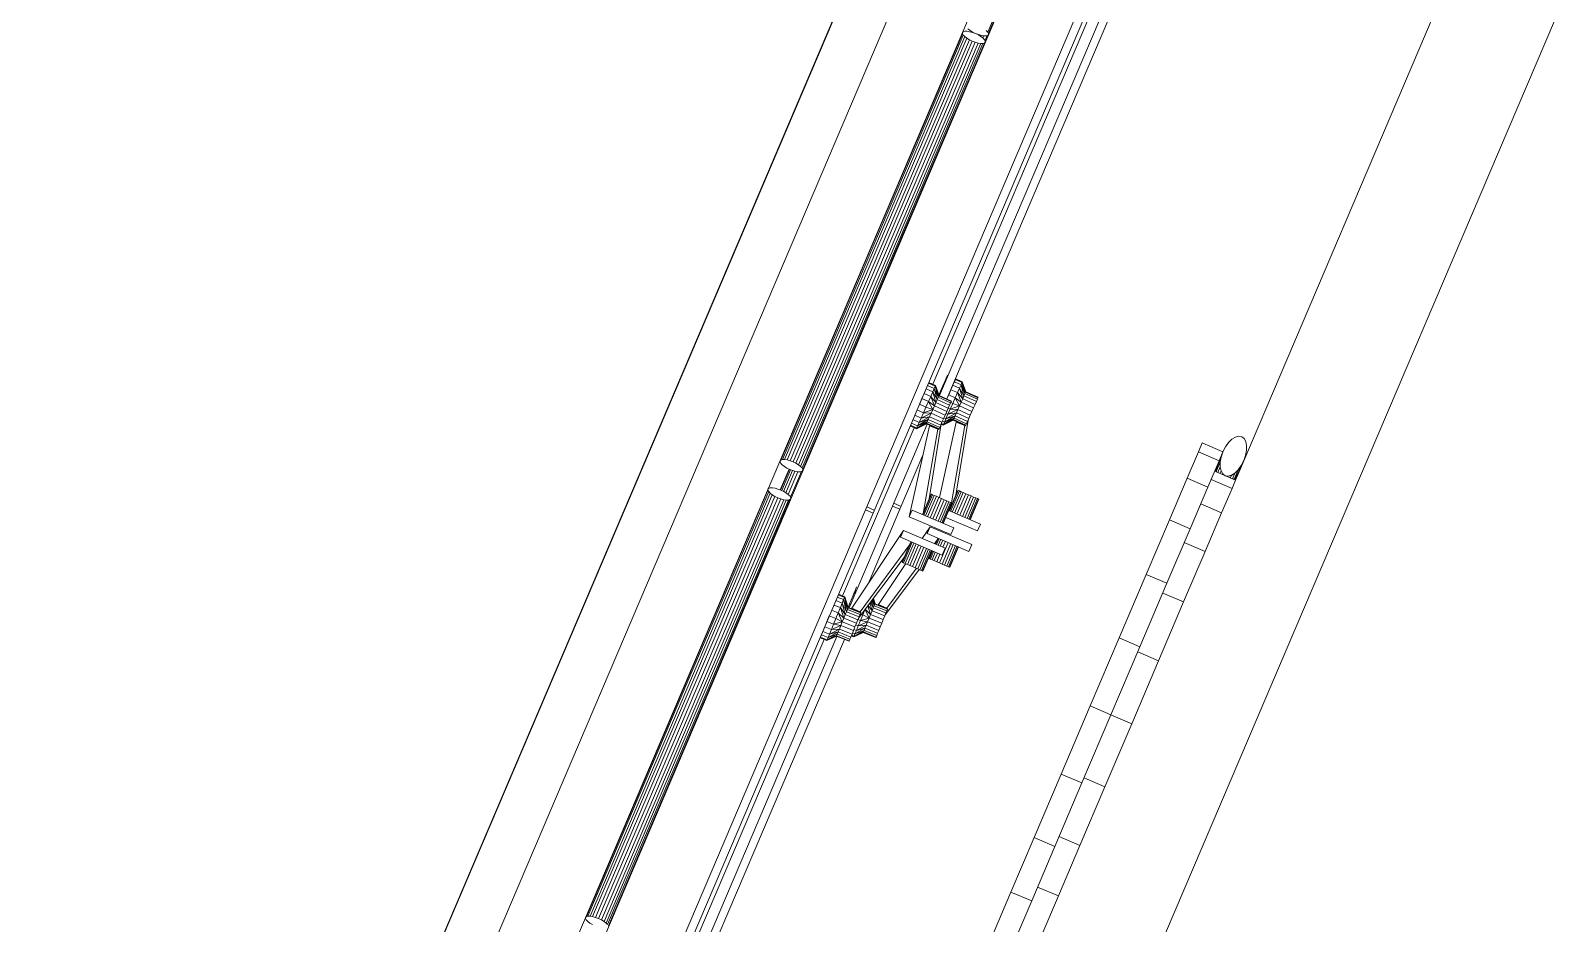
# Model space of a CAD drawing. Header units: metres. Extents: x -48 to 2360, y -1392 to 453.
# Drawn here: x 261.332 to 262.298, y -1266.543 to -1265.978 of the extents above; entities that cross this region are included whole.
import ezdxf

# ---------------------------------------------------------------- set-up
doc = ezdxf.new("R2010")
doc.units = ezdxf.units.M
doc.layers.add('MUEBLES', color=223, linetype='Continuous', lineweight=5, transparency=0.3)
doc.layers.add('SUELO', color=231, linetype='Continuous', lineweight=5, transparency=0.2)
doc.layers.add('TODO', color=210, linetype='Continuous', lineweight=5)

msp = doc.modelspace()

# ---------------------------------------------------------------- linework, layer by layer
at = {"layer": 'MUEBLES', "transparency": 33554687}
for p, q in [((262.20526, -1265.11211), (261.41748, -1266.96182)), ((261.40157, -1267.07972), (262.11582, -1265.40264)), ((262.15903, -1265.42104), (261.44478, -1267.09812)), ((261.45918, -1267.10425), (262.17343, -1265.42717)), ((261.85985, -1266.28165), (262.22658, -1265.42055)), ((262.23128, -1265.42255), (261.86454, -1266.28365)), ((262.19162, -1265.52285), (261.90229, -1266.2022)), ((261.90659, -1266.20938), (262.19978, -1265.52098)), ((262.20452, -1265.52287), (261.91124, -1266.21148)), ((262.31709, -1265.73875), (262.09905, -1266.25072)), ((262.35676, -1265.82849), (261.83157, -1267.06163)), ((261.99587, -1265.84139), (261.93714, -1265.97931)), ((261.99635, -1265.84228), (261.93761, -1265.9802)), ((261.92591, -1265.97839), (261.92458, -1265.97737)), ((261.92755, -1265.97937), (261.92591, -1265.97839)), ((261.9362, -1265.97833), (261.93714, -1265.97931)), ((261.86367, -1266.11522), (261.92112, -1265.98033)), ((261.86439, -1266.11553), (261.92159, -1265.98122)), ((261.86554, -1266.11601), (261.92253, -1265.9822)), ((261.86703, -1266.11665), (261.92386, -1265.98321)), ((261.86876, -1266.11739), (261.92549, -1265.98419)), ((261.92732, -1265.98507), (261.87063, -1266.11818)), ((261.92922, -1265.98578), (261.87249, -1266.11898)), ((261.93106, -1265.98628), (261.87423, -1266.11972)), ((261.93271, -1265.98654), (261.87572, -1266.12035)), ((261.93406, -1265.98653), (261.87686, -1266.12084)), ((261.93503, -1265.98626), (261.87758, -1266.12114)), ((261.92112, -1265.98033), (261.92114, -1265.97961)), ((261.92159, -1265.98122), (261.92112, -1265.98033)), ((261.92114, -1265.97961), (261.92164, -1265.9791)), ((261.92253, -1265.9822), (261.92159, -1265.98122)), ((261.92164, -1265.9791), (261.92261, -1265.97883)), ((261.92386, -1265.98321), (261.92253, -1265.9822)), ((261.92261, -1265.97883), (261.92396, -1265.97882)), ((261.92549, -1265.98419), (261.92386, -1265.98321)), ((261.92396, -1265.97882), (261.92562, -1265.97908)), ((261.92732, -1265.98507), (261.92549, -1265.98419)), ((261.92562, -1265.97908), (261.92746, -1265.97958)), ((261.92922, -1265.98578), (261.92732, -1265.98507)), ((261.92746, -1265.97958), (261.92935, -1265.98029)), ((261.92938, -1265.98024), (261.92755, -1265.97937)), ((261.92887, -1265.98), (261.92883, -1265.98009)), ((261.92908, -1265.98019), (261.92911, -1265.98011)), ((261.93106, -1265.98628), (261.92922, -1265.98578)), ((261.92935, -1265.98029), (261.93118, -1265.98116)), ((261.93127, -1265.98095), (261.92938, -1265.98024)), ((261.9298, -1265.9805), (261.92984, -1265.98041)), ((261.93092, -1265.98104), (261.931, -1265.98085)), ((261.93271, -1265.98654), (261.93106, -1265.98628)), ((261.93118, -1265.98116), (261.93282, -1265.98214)), ((261.93311, -1265.98145), (261.93127, -1265.98095)), ((261.93234, -1265.98185), (261.93257, -1265.98131)), ((261.93406, -1265.98653), (261.93271, -1265.98654)), ((261.93282, -1265.98214), (261.93415, -1265.98316)), ((261.93476, -1265.98171), (261.93311, -1265.98145)), ((261.93391, -1265.98298), (261.93447, -1265.98166)), ((261.93503, -1265.98626), (261.93406, -1265.98653)), ((261.93415, -1265.98316), (261.93508, -1265.98414)), ((261.93612, -1265.9817), (261.93476, -1265.98171)), ((261.93554, -1265.98574), (261.93503, -1265.98626)), ((261.93508, -1265.98414), (261.93556, -1265.98502)), ((261.93673, -1265.98153), (261.93538, -1265.98469)), ((261.93556, -1265.98502), (261.93554, -1265.98574)), ((261.93708, -1265.98143), (261.93612, -1265.9817)), ((261.93759, -1265.98092), (261.93708, -1265.98143)), ((261.93714, -1265.97931), (261.93761, -1265.9802)), ((261.93761, -1265.9802), (261.93759, -1265.98092)), ((261.80622, -1266.25011), (261.86367, -1266.11522)), ((261.80719, -1266.24984), (261.86439, -1266.11553)), ((261.80854, -1266.24983), (261.86554, -1266.11601)), ((261.8102, -1266.25008), (261.86703, -1266.11665)), ((261.81204, -1266.25059), (261.86876, -1266.11739)), ((261.81393, -1266.2513), (261.87063, -1266.11818)), ((261.87249, -1266.11898), (261.81576, -1266.25217)), ((261.87423, -1266.11972), (261.8174, -1266.25315)), ((261.87572, -1266.12035), (261.81873, -1266.25417)), ((261.87686, -1266.12084), (261.81966, -1266.25515)), ((261.87758, -1266.12114), (261.82014, -1266.25603)), ((261.90988, -1266.20041), (261.90863, -1266.20325)), ((261.91084, -1266.19824), (261.90988, -1266.20041)), ((261.91019, -1266.19972), (261.90988, -1266.20041)), ((261.91033, -1266.20059), (261.91019, -1266.19972)), ((261.91083, -1266.19944), (261.91072, -1266.19852)), ((261.91145, -1266.19687), (261.91084, -1266.19824)), ((261.91099, -1266.19905), (261.9109, -1266.19811)), ((261.91145, -1266.19687), (261.91165, -1266.1964)), ((261.91165, -1266.1964), (261.91145, -1266.19687)), ((261.9151, -1266.20278), (261.91607, -1266.2006)), ((261.91607, -1266.2006), (261.91667, -1266.19923)), ((261.91607, -1266.2006), (261.92021, -1266.20248)), ((261.91667, -1266.19923), (261.91688, -1266.19877)), ((261.91667, -1266.19923), (261.92081, -1266.20111)), ((261.91688, -1266.19877), (261.92102, -1266.20065)), ((261.92102, -1266.20065), (261.92081, -1266.20111)), ((261.92102, -1266.20065), (261.9231, -1266.20719)), ((261.92102, -1266.20065), (261.92324, -1266.20688)), ((261.89543, -1266.21127), (261.89689, -1266.20797)), ((261.89575, -1266.21053), (261.89569, -1266.21051)), ((261.89653, -1266.20876), (261.89645, -1266.20872)), ((261.89689, -1266.20797), (261.89814, -1266.20513)), ((261.89689, -1266.20797), (261.90103, -1266.20984)), ((261.89713, -1266.2074), (261.89704, -1266.20736)), ((261.89751, -1266.20655), (261.8974, -1266.2065)), ((261.89764, -1266.20625), (261.89753, -1266.2062)), ((261.89814, -1266.20513), (261.8991, -1266.20295)), ((261.89814, -1266.20513), (261.90228, -1266.20701)), ((261.8991, -1266.20295), (261.8997, -1266.20158)), ((261.8991, -1266.20295), (261.90325, -1266.20483)), ((261.90103, -1266.20984), (261.89957, -1266.21315)), ((261.8997, -1266.20158), (261.89991, -1266.20112)), ((261.8997, -1266.20158), (261.90385, -1266.20346)), ((261.89991, -1266.20112), (261.90406, -1266.20299)), ((261.90228, -1266.20701), (261.90103, -1266.20984)), ((261.90103, -1266.20984), (261.90333, -1266.21589)), ((261.90429, -1266.21373), (261.90103, -1266.20984)), ((261.90325, -1266.20483), (261.90228, -1266.20701)), ((261.90511, -1266.21187), (261.90228, -1266.20701)), ((261.90228, -1266.20701), (261.90429, -1266.21373)), ((261.90325, -1266.20483), (261.90385, -1266.20346)), ((261.90325, -1266.20483), (261.90511, -1266.21187)), ((261.90325, -1266.20483), (261.90574, -1266.21044)), ((261.90406, -1266.20299), (261.90385, -1266.20346)), ((261.90385, -1266.20346), (261.90614, -1266.20954)), ((261.90385, -1266.20346), (261.90574, -1266.21044)), ((261.90406, -1266.20299), (261.90614, -1266.20954)), ((261.90406, -1266.20299), (261.90628, -1266.20923)), ((261.90574, -1266.21044), (261.90511, -1266.21187)), ((261.90614, -1266.20954), (261.90574, -1266.21044)), ((261.91358, -1266.21399), (261.90574, -1266.21044)), ((261.90628, -1266.20923), (261.90614, -1266.20954)), ((261.91397, -1266.21309), (261.90614, -1266.20954)), ((261.90717, -1266.20655), (261.90615, -1266.20887)), ((261.91411, -1266.21278), (261.90628, -1266.20923)), ((261.9074, -1266.20748), (261.90697, -1266.207)), ((261.90863, -1266.20325), (261.90717, -1266.20655)), ((261.90856, -1266.20477), (261.90825, -1266.20411)), ((261.90935, -1266.20162), (261.90863, -1266.20325)), ((261.90956, -1266.20241), (261.90935, -1266.20162)), ((261.91126, -1266.21149), (261.91239, -1266.20892)), ((261.9118, -1266.21025), (261.91177, -1266.21024)), ((261.91239, -1266.20892), (261.91385, -1266.20562)), ((261.91239, -1266.20892), (261.91654, -1266.2108)), ((261.91272, -1266.20818), (261.91266, -1266.20816)), ((261.9135, -1266.20641), (261.91342, -1266.20637)), ((261.91385, -1266.20562), (261.9151, -1266.20278)), ((261.91385, -1266.20562), (261.918, -1266.20749)), ((261.9141, -1266.20505), (261.914, -1266.20501)), ((261.91448, -1266.2042), (261.91437, -1266.20415)), ((261.91461, -1266.2039), (261.91449, -1266.20385)), ((261.9151, -1266.20278), (261.91925, -1266.20466)), ((261.918, -1266.20749), (261.91654, -1266.2108)), ((261.91925, -1266.20466), (261.918, -1266.20749)), ((261.918, -1266.20749), (261.9203, -1266.21354)), ((261.92126, -1266.21138), (261.918, -1266.20749)), ((261.92021, -1266.20248), (261.91925, -1266.20466)), ((261.92208, -1266.20952), (261.91925, -1266.20466)), ((261.91925, -1266.20466), (261.92126, -1266.21138)), ((261.92021, -1266.20248), (261.92081, -1266.20111)), ((261.92021, -1266.20248), (261.92208, -1266.20952)), ((261.92021, -1266.20248), (261.92271, -1266.20809)), ((261.92081, -1266.20111), (261.9231, -1266.20719)), ((261.92081, -1266.20111), (261.92271, -1266.20809)), ((261.92208, -1266.20952), (261.92126, -1266.21138)), ((261.92271, -1266.20809), (261.92208, -1266.20952)), ((261.92991, -1266.21307), (261.92208, -1266.20952)), ((261.9231, -1266.20719), (261.92271, -1266.20809)), ((261.93054, -1266.21164), (261.92271, -1266.20809)), ((261.92324, -1266.20688), (261.9231, -1266.20719)), ((261.93094, -1266.21074), (261.9231, -1266.20719)), ((261.93107, -1266.21043), (261.92324, -1266.20688)), ((261.93094, -1266.21074), (261.93107, -1266.21043)), ((261.89644, -1266.22024), (261.89234, -1266.21838)), ((261.89384, -1266.21486), (261.89386, -1266.21481)), ((261.89386, -1266.21481), (261.89543, -1266.21127)), ((261.89386, -1266.21481), (261.898, -1266.21669)), ((261.89484, -1266.2126), (261.89481, -1266.21259)), ((261.89543, -1266.21127), (261.89957, -1266.21315)), ((261.898, -1266.21669), (261.89644, -1266.22024)), ((261.90231, -1266.21822), (261.89644, -1266.22024)), ((261.89957, -1266.21315), (261.898, -1266.21669)), ((261.898, -1266.21669), (261.90231, -1266.21822)), ((261.90333, -1266.21589), (261.89957, -1266.21315)), ((261.89957, -1266.21315), (261.90231, -1266.21822)), ((261.90231, -1266.21822), (261.90128, -1266.22055)), ((261.90333, -1266.21589), (261.90231, -1266.21822)), ((261.90231, -1266.21822), (261.91014, -1266.22177)), ((261.90429, -1266.21373), (261.90333, -1266.21589)), ((261.91117, -1266.21944), (261.90333, -1266.21589)), ((261.90511, -1266.21187), (261.90429, -1266.21373)), ((261.91212, -1266.21728), (261.90429, -1266.21373)), ((261.91295, -1266.21541), (261.90511, -1266.21187)), ((261.91014, -1266.22177), (261.91117, -1266.21944)), ((261.91117, -1266.21944), (261.91212, -1266.21728)), ((261.9134, -1266.21789), (261.91194, -1266.22119)), ((261.91824, -1266.2182), (261.91194, -1266.22119)), ((261.9134, -1266.21789), (261.91211, -1266.2173)), ((261.91212, -1266.21728), (261.91295, -1266.21541)), ((261.91295, -1266.21541), (261.91358, -1266.21399)), ((261.91497, -1266.21434), (261.9134, -1266.21789)), ((261.91927, -1266.21587), (261.9134, -1266.21789)), ((261.9134, -1266.21789), (261.91824, -1266.2182)), ((261.91358, -1266.21399), (261.91397, -1266.21309)), ((261.91368, -1266.21376), (261.91497, -1266.21434)), ((261.91397, -1266.21309), (261.91411, -1266.21278)), ((261.91654, -1266.2108), (261.91497, -1266.21434)), ((261.91497, -1266.21434), (261.91927, -1266.21587)), ((261.9203, -1266.21354), (261.91654, -1266.2108)), ((261.91654, -1266.2108), (261.91927, -1266.21587)), ((261.91824, -1266.2182), (261.91729, -1266.22036)), ((261.91927, -1266.21587), (261.91824, -1266.2182)), ((261.91824, -1266.2182), (261.92608, -1266.22175)), ((261.9203, -1266.21354), (261.91927, -1266.21587)), ((261.91927, -1266.21587), (261.9271, -1266.21942)), ((261.92126, -1266.21138), (261.9203, -1266.21354)), ((261.92813, -1266.21709), (261.9203, -1266.21354)), ((261.92909, -1266.21493), (261.92126, -1266.21138)), ((261.92608, -1266.22175), (261.9271, -1266.21942)), ((261.9271, -1266.21942), (261.92813, -1266.21709)), ((261.92813, -1266.21709), (261.92909, -1266.21493)), ((261.92909, -1266.21493), (261.92991, -1266.21307)), ((261.92991, -1266.21307), (261.93054, -1266.21164)), ((261.93054, -1266.21164), (261.93094, -1266.21074)), ((261.89055, -1266.22976), (261.84529, -1266.33604)), ((261.87681, -1266.2793), (261.89889, -1266.22746)), ((261.88738, -1266.2861), (261.90025, -1266.22843)), ((261.89195, -1266.23039), (261.88799, -1266.22859)), ((261.89216, -1266.22992), (261.88819, -1266.22812)), ((261.89276, -1266.22855), (261.88878, -1266.22675)), ((261.89373, -1266.22638), (261.88971, -1266.22456)), ((261.89498, -1266.22354), (261.89092, -1266.2217)), ((261.89847, -1266.2269), (261.89195, -1266.23039)), ((261.89834, -1266.22721), (261.89195, -1266.23039)), ((261.89887, -1266.226), (261.89216, -1266.22992)), ((261.89847, -1266.2269), (261.89216, -1266.22992)), ((261.89276, -1266.22855), (261.89216, -1266.22992)), ((261.8995, -1266.22457), (261.89276, -1266.22855)), ((261.89887, -1266.226), (261.89276, -1266.22855)), ((261.89373, -1266.22638), (261.89276, -1266.22855)), ((261.90032, -1266.22271), (261.89373, -1266.22638)), ((261.89498, -1266.22354), (261.89373, -1266.22638)), ((261.89373, -1266.22638), (261.8995, -1266.22457)), ((261.89644, -1266.22024), (261.89498, -1266.22354)), ((261.90128, -1266.22055), (261.89498, -1266.22354)), ((261.90032, -1266.22271), (261.89498, -1266.22354)), ((261.89644, -1266.22024), (261.90128, -1266.22055)), ((261.89847, -1266.2269), (261.89834, -1266.22721)), ((261.89834, -1266.22721), (261.90617, -1266.23076)), ((261.89887, -1266.226), (261.89847, -1266.2269)), ((261.89847, -1266.2269), (261.9063, -1266.23045)), ((261.8995, -1266.22457), (261.89887, -1266.226)), ((261.89887, -1266.226), (261.9067, -1266.22955)), ((261.90032, -1266.22271), (261.8995, -1266.22457)), ((261.8995, -1266.22457), (261.90733, -1266.22812)), ((261.90773, -1266.22723), (261.90002, -1266.27471)), ((261.90025, -1266.22843), (261.90038, -1266.22813)), ((261.90556, -1266.23069), (261.90025, -1266.22843)), ((261.90128, -1266.22055), (261.90032, -1266.22271)), ((261.90032, -1266.22271), (261.90815, -1266.22626)), ((261.90128, -1266.22055), (261.90911, -1266.2241)), ((261.9063, -1266.23045), (261.9067, -1266.22955)), ((261.90654, -1266.27391), (261.91722, -1266.22608)), ((261.9067, -1266.22955), (261.90733, -1266.22812)), ((261.90733, -1266.22812), (261.90815, -1266.22626)), ((261.90892, -1266.22804), (261.90768, -1266.22748)), ((261.90913, -1266.22757), (261.90783, -1266.22699)), ((261.90815, -1266.22626), (261.90911, -1266.2241)), ((261.90973, -1266.22621), (261.90844, -1266.22562)), ((261.91543, -1266.22455), (261.90892, -1266.22804)), ((261.9153, -1266.22486), (261.90892, -1266.22804)), ((261.90913, -1266.22757), (261.90892, -1266.22804)), ((261.90911, -1266.2241), (261.91014, -1266.22177)), ((261.91583, -1266.22365), (261.90913, -1266.22757)), ((261.91543, -1266.22455), (261.90913, -1266.22757)), ((261.90973, -1266.22621), (261.90913, -1266.22757)), ((261.91069, -1266.22403), (261.9094, -1266.22344)), ((261.91646, -1266.22223), (261.90973, -1266.22621)), ((261.91583, -1266.22365), (261.90973, -1266.22621)), ((261.91069, -1266.22403), (261.90973, -1266.22621)), ((261.91194, -1266.22119), (261.91065, -1266.22061)), ((261.91729, -1266.22036), (261.91069, -1266.22403)), ((261.91194, -1266.22119), (261.91069, -1266.22403)), ((261.91069, -1266.22403), (261.91646, -1266.22223)), ((261.91729, -1266.22036), (261.91194, -1266.22119)), ((261.92252, -1266.22834), (261.91409, -1266.27713)), ((261.91543, -1266.22455), (261.9153, -1266.22486)), ((261.9153, -1266.22486), (261.92313, -1266.22841)), ((261.91583, -1266.22365), (261.91543, -1266.22455)), ((261.91543, -1266.22455), (261.92327, -1266.2281)), ((261.91646, -1266.22223), (261.91583, -1266.22365)), ((261.91583, -1266.22365), (261.92367, -1266.2272)), ((261.91729, -1266.22036), (261.91646, -1266.22223)), ((261.91646, -1266.22223), (261.9243, -1266.22577)), ((261.92469, -1266.22488), (261.91698, -1266.27236)), ((261.91722, -1266.22608), (261.91735, -1266.22578)), ((261.92252, -1266.22834), (261.91722, -1266.22608)), ((261.91729, -1266.22036), (261.92512, -1266.22391)), ((261.9226, -1266.22816), (261.92252, -1266.22834)), ((261.92313, -1266.22841), (261.92327, -1266.2281)), ((261.92327, -1266.2281), (261.92367, -1266.2272)), ((261.92367, -1266.2272), (261.9243, -1266.22577)), ((261.9243, -1266.22577), (261.92512, -1266.22391)), ((261.92512, -1266.22391), (261.92608, -1266.22175)), ((261.89216, -1266.22992), (261.89195, -1266.23039)), ((261.90556, -1266.23069), (261.89654, -1266.28287)), ((261.90563, -1266.23051), (261.90556, -1266.23069)), ((261.90617, -1266.23076), (261.9063, -1266.23045)), ((262.07035, -1266.24495), (262.07277, -1266.23928)), ((262.07277, -1266.23928), (262.08595, -1266.24489)), ((262.08754, -1266.2418), (262.08946, -1266.2391)), ((262.08946, -1266.2391), (262.0916, -1266.237)), ((262.0916, -1266.237), (262.0938, -1266.23562)), ((262.0938, -1266.23562), (262.09591, -1266.23506)), ((262.09591, -1266.23506), (262.0978, -1266.23537)), ((262.0978, -1266.23537), (262.09932, -1266.23652)), ((262.09932, -1266.23652), (262.10039, -1266.23843)), ((262.10039, -1266.23843), (262.10092, -1266.24097)), ((261.8961, -1266.24704), (261.88151, -1266.2813)), ((262.06327, -1266.26158), (262.07035, -1266.24495)), ((262.07035, -1266.24495), (262.08354, -1266.25057)), ((262.08475, -1266.24834), (262.08245, -1266.25374)), ((262.08595, -1266.24489), (262.08354, -1266.25057)), ((262.08475, -1266.24834), (262.08417, -1266.25154)), ((262.08421, -1266.25144), (262.08482, -1266.24818)), ((262.08586, -1266.2451), (262.08475, -1266.24834)), ((262.08482, -1266.24818), (262.08595, -1266.24489)), ((262.08591, -1266.245), (262.08586, -1266.2451)), ((262.08595, -1266.24489), (262.08754, -1266.2418)), ((262.10027, -1266.24722), (262.09914, -1266.25051)), ((262.10088, -1266.24397), (262.10027, -1266.24722)), ((262.10092, -1266.24097), (262.10088, -1266.24397)), ((261.8057, -1266.25134), (261.80572, -1266.25062)), ((261.80617, -1266.25223), (261.8057, -1266.25134)), ((261.80572, -1266.25062), (261.80622, -1266.25011)), ((261.8114, -1266.25583), (261.80578, -1266.26902)), ((261.80603, -1266.26911), (261.81164, -1266.25595)), ((261.80711, -1266.25321), (261.80617, -1266.25223)), ((261.80622, -1266.25011), (261.80719, -1266.24984)), ((261.80675, -1266.26943), (261.81236, -1266.25625)), ((261.80844, -1266.25422), (261.80711, -1266.25321)), ((261.80719, -1266.24984), (261.80854, -1266.24983)), ((261.80787, -1266.26997), (261.81353, -1266.25669)), ((261.81007, -1266.2552), (261.80844, -1266.25422)), ((261.80854, -1266.24983), (261.8102, -1266.25008)), ((261.80928, -1266.27078), (261.81509, -1266.25714)), ((261.8119, -1266.25608), (261.81007, -1266.2552)), ((261.8102, -1266.25008), (261.81204, -1266.25059)), ((261.81086, -1266.2719), (261.81699, -1266.2575)), ((261.8138, -1266.25679), (261.8119, -1266.25608)), ((261.81204, -1266.25059), (261.81393, -1266.2513)), ((261.81925, -1266.25737), (261.81233, -1266.27362)), ((261.81564, -1266.25729), (261.8138, -1266.25679)), ((261.81393, -1266.2513), (261.81576, -1266.25217)), ((261.81729, -1266.25754), (261.81564, -1266.25729)), ((261.81576, -1266.25217), (261.8174, -1266.25315)), ((261.81864, -1266.25754), (261.81729, -1266.25754)), ((261.8174, -1266.25315), (261.81873, -1266.25417)), ((261.81961, -1266.25727), (261.81864, -1266.25754)), ((261.81873, -1266.25417), (261.81966, -1266.25515)), ((261.82012, -1266.25675), (261.81961, -1266.25727)), ((261.81966, -1266.25515), (261.82014, -1266.25603)), ((261.82014, -1266.25603), (261.82012, -1266.25675)), ((262.08354, -1266.25057), (262.07645, -1266.2672)), ((262.0807, -1266.25722), (262.09389, -1266.26284)), ((262.08245, -1266.25374), (262.08093, -1266.25732)), ((262.08188, -1266.2569), (262.08158, -1266.2576)), ((262.08417, -1266.25154), (262.08188, -1266.2569)), ((262.08245, -1266.25374), (262.08188, -1266.2569)), ((262.08188, -1266.2569), (262.08188, -1266.25773)), ((262.08354, -1266.25057), (262.08245, -1266.25374)), ((262.08414, -1266.2545), (262.08263, -1266.25805)), ((262.08469, -1266.257), (262.084, -1266.25863)), ((262.08417, -1266.25154), (262.08414, -1266.2545)), ((262.08414, -1266.2545), (262.08469, -1266.257)), ((262.08417, -1266.25444), (262.08421, -1266.25144)), ((262.0847, -1266.25698), (262.08417, -1266.25444)), ((262.08469, -1266.257), (262.08576, -1266.25889)), ((262.08577, -1266.25889), (262.0847, -1266.25698)), ((262.09128, -1266.25981), (262.09347, -1266.25847)), ((262.09349, -1266.25841), (262.09129, -1266.25978)), ((262.09195, -1266.26202), (262.09347, -1266.25847)), ((262.0933, -1266.26176), (262.09558, -1266.2564)), ((262.09347, -1266.25847), (262.09558, -1266.2564)), ((262.09563, -1266.2563), (262.09349, -1266.25841)), ((262.09389, -1266.26284), (262.09672, -1266.25618)), ((262.09518, -1266.25917), (262.09749, -1266.25376)), ((262.09518, -1266.25917), (262.09672, -1266.25618)), ((262.09558, -1266.2564), (262.09749, -1266.25376)), ((262.09755, -1266.2536), (262.09563, -1266.2563)), ((262.09672, -1266.25618), (262.09905, -1266.25072)), ((262.09749, -1266.25376), (262.09905, -1266.25072)), ((262.09914, -1266.25051), (262.09755, -1266.2536)), ((262.09905, -1266.25072), (262.09909, -1266.25061)), ((261.79808, -1266.26854), (261.79859, -1266.26802)), ((261.79859, -1266.26802), (261.79956, -1266.26775)), ((261.79956, -1266.26775), (261.80091, -1266.26775)), ((261.80091, -1266.26775), (261.80257, -1266.268)), ((261.80257, -1266.268), (261.8044, -1266.2685)), ((261.8044, -1266.2685), (261.8063, -1266.26922)), ((262.052, -1266.28804), (262.06327, -1266.26158)), ((262.06327, -1266.26158), (262.07645, -1266.2672)), ((262.07645, -1266.2672), (262.06519, -1266.29365)), ((262.07846, -1266.26248), (262.09165, -1266.26809)), ((262.09165, -1266.26809), (262.08509, -1266.28349)), ((262.08576, -1266.25889), (262.08559, -1266.25931)), ((262.08576, -1266.25889), (262.08729, -1266.26003)), ((262.08729, -1266.26003), (262.08577, -1266.25889)), ((262.08729, -1266.26003), (262.08918, -1266.26035)), ((262.08918, -1266.26034), (262.08729, -1266.26003)), ((262.089, -1266.26076), (262.08918, -1266.26035)), ((262.09129, -1266.25978), (262.08918, -1266.26034)), ((262.08918, -1266.26035), (262.09128, -1266.25981)), ((262.09059, -1266.26144), (262.09128, -1266.25981)), ((262.09389, -1266.26284), (262.09165, -1266.26809)), ((262.0927, -1266.26234), (262.0933, -1266.26176)), ((262.093, -1266.26246), (262.0933, -1266.26176)), ((262.0933, -1266.26176), (262.09518, -1266.25917)), ((262.09366, -1266.26274), (262.09518, -1266.25917)), ((261.74062, -1266.40415), (261.79807, -1266.26926)), ((261.74134, -1266.40445), (261.79854, -1266.27014)), ((261.74248, -1266.40494), (261.79947, -1266.27113)), ((261.74398, -1266.40558), (261.8008, -1266.27214)), ((261.74571, -1266.40632), (261.80244, -1266.27312)), ((261.80427, -1266.27399), (261.74758, -1266.40711)), ((261.80617, -1266.27471), (261.74944, -1266.4079)), ((261.808, -1266.27521), (261.75118, -1266.40864)), ((261.80966, -1266.27546), (261.75267, -1266.40928)), ((261.81101, -1266.27546), (261.75381, -1266.40976)), ((261.81198, -1266.27519), (261.75453, -1266.41007)), ((261.79807, -1266.26926), (261.79808, -1266.26854)), ((261.79854, -1266.27014), (261.79807, -1266.26926)), ((261.79947, -1266.27113), (261.79854, -1266.27014)), ((261.8008, -1266.27214), (261.79947, -1266.27113)), ((261.80244, -1266.27312), (261.8008, -1266.27214)), ((261.80427, -1266.27399), (261.80244, -1266.27312)), ((261.80617, -1266.27471), (261.80427, -1266.27399)), ((261.808, -1266.27521), (261.80617, -1266.27471)), ((261.8063, -1266.26922), (261.80813, -1266.27009)), ((261.80966, -1266.27546), (261.808, -1266.27521)), ((261.80813, -1266.27009), (261.80977, -1266.27107)), ((261.81101, -1266.27546), (261.80966, -1266.27546)), ((261.80977, -1266.27107), (261.8111, -1266.27208)), ((261.81198, -1266.27519), (261.81101, -1266.27546)), ((261.8111, -1266.27208), (261.81203, -1266.27307)), ((261.81249, -1266.27467), (261.81198, -1266.27519)), ((261.81203, -1266.27307), (261.8125, -1266.27395)), ((261.8125, -1266.27395), (261.81249, -1266.27467)), ((261.8823, -1266.27945), (261.8776, -1266.27745)), ((261.90131, -1266.27168), (261.8958, -1266.2846)), ((261.90153, -1266.27178), (261.89603, -1266.2847)), ((261.90219, -1266.27206), (261.89669, -1266.28498)), ((261.90324, -1266.27251), (261.89774, -1266.28542)), ((261.9046, -1266.27309), (261.8991, -1266.286)), ((261.90619, -1266.27377), (261.90069, -1266.28668)), ((261.90153, -1266.27178), (261.90131, -1266.27168)), ((261.90219, -1266.27206), (261.90153, -1266.27178)), ((261.90324, -1266.27251), (261.90219, -1266.27206)), ((261.9024, -1266.28741), (261.9079, -1266.27449)), ((261.9046, -1266.27309), (261.90324, -1266.27251)), ((261.9041, -1266.28814), (261.9096, -1266.27522)), ((261.90619, -1266.27377), (261.9046, -1266.27309)), ((261.90569, -1266.28881), (261.91119, -1266.2759)), ((261.9079, -1266.27449), (261.90619, -1266.27377)), ((261.90706, -1266.28939), (261.91256, -1266.27648)), ((261.9096, -1266.27522), (261.9079, -1266.27449)), ((261.90811, -1266.28984), (261.91361, -1266.27692)), ((261.90877, -1266.29012), (261.91427, -1266.2772)), ((261.90899, -1266.29022), (261.91449, -1266.2773)), ((261.91119, -1266.2759), (261.9096, -1266.27522)), ((261.91256, -1266.27648), (261.91119, -1266.2759)), ((261.91361, -1266.27692), (261.91256, -1266.27648)), ((261.91827, -1266.26933), (261.91277, -1266.28225)), ((261.9185, -1266.26943), (261.91299, -1266.28235)), ((261.91427, -1266.2772), (261.91361, -1266.27692)), ((261.91915, -1266.26971), (261.91365, -1266.28263)), ((261.91449, -1266.2773), (261.91427, -1266.2772)), ((261.9202, -1266.27016), (261.9147, -1266.28307)), ((261.92157, -1266.27074), (261.91607, -1266.28366)), ((261.92316, -1266.27142), (261.91766, -1266.28433)), ((261.9185, -1266.26943), (261.91827, -1266.26933)), ((261.91915, -1266.26971), (261.9185, -1266.26943)), ((261.9202, -1266.27016), (261.91915, -1266.26971)), ((261.91936, -1266.28506), (261.92486, -1266.27214)), ((261.92157, -1266.27074), (261.9202, -1266.27016)), ((261.92107, -1266.28579), (261.92657, -1266.27287)), ((261.92316, -1266.27142), (261.92157, -1266.27074)), ((261.92266, -1266.28646), (261.92816, -1266.27355)), ((261.92486, -1266.27214), (261.92316, -1266.27142)), ((261.92402, -1266.28704), (261.92952, -1266.27413)), ((261.92657, -1266.27287), (261.92486, -1266.27214)), ((261.92507, -1266.28749), (261.93057, -1266.27457)), ((261.92573, -1266.28777), (261.93123, -1266.27485)), ((261.92595, -1266.28787), (261.93146, -1266.27495)), ((261.92816, -1266.27355), (261.92657, -1266.27287)), ((261.92952, -1266.27413), (261.92816, -1266.27355)), ((261.93057, -1266.27457), (261.92952, -1266.27413)), ((261.93123, -1266.27485), (261.93057, -1266.27457)), ((261.93146, -1266.27495), (261.93123, -1266.27485)), ((262.07191, -1266.27788), (262.08509, -1266.28349)), ((261.85985, -1266.28165), (261.4939, -1267.14089)), ((261.50077, -1267.13779), (261.86454, -1266.28365)), ((261.87681, -1266.2793), (261.84941, -1266.34364)), ((261.86454, -1266.28365), (261.85985, -1266.28165)), ((261.86533, -1266.28179), (261.86064, -1266.2798)), ((261.86159, -1266.32807), (261.88151, -1266.2813)), ((261.88151, -1266.2813), (261.87681, -1266.2793)), ((261.88921, -1266.28179), (261.88738, -1266.2861)), ((261.88738, -1266.2861), (261.91375, -1266.29733)), ((261.91558, -1266.29302), (261.88921, -1266.28179)), ((261.91061, -1266.28642), (261.93071, -1266.29498)), ((261.93255, -1266.29067), (261.91244, -1266.28211)), ((261.91377, -1266.27899), (261.91351, -1266.28052)), ((262.08509, -1266.28349), (262.07466, -1266.30799)), ((261.88371, -1266.29471), (261.85106, -1266.34395)), ((261.88188, -1266.29901), (261.88371, -1266.29471)), ((261.88371, -1266.29471), (261.91008, -1266.30594)), ((261.90068, -1266.29236), (261.89572, -1266.29983)), ((261.89884, -1266.29666), (261.90068, -1266.29236)), ((261.92521, -1266.3079), (261.89884, -1266.29666)), ((261.90068, -1266.29236), (261.92705, -1266.30359)), ((261.91375, -1266.29733), (261.91558, -1266.29302)), ((261.93071, -1266.29498), (261.93255, -1266.29067)), ((262.03732, -1266.32251), (262.052, -1266.28804)), ((262.06519, -1266.29365), (262.0505, -1266.32813)), ((262.052, -1266.28804), (262.06519, -1266.29365)), ((261.85636, -1266.34621), (261.88773, -1266.30356)), ((261.90825, -1266.31025), (261.88188, -1266.29901)), ((261.88297, -1266.31474), (261.88847, -1266.30182)), ((261.88319, -1266.31483), (261.88869, -1266.30192)), ((261.88385, -1266.31512), (261.88935, -1266.3022)), ((261.8849, -1266.31556), (261.8904, -1266.30264)), ((261.88627, -1266.31614), (261.89177, -1266.30323)), ((261.88786, -1266.31682), (261.89336, -1266.3039)), ((261.89506, -1266.30463), (261.88956, -1266.31755)), ((261.89677, -1266.30536), (261.89127, -1266.31827)), ((261.89836, -1266.30603), (261.89286, -1266.31895)), ((261.89972, -1266.30662), (261.89422, -1266.31953)), ((261.90077, -1266.30706), (261.89527, -1266.31998)), ((261.90333, -1266.30306), (261.9047, -1266.30121)), ((261.90382, -1266.30327), (261.90543, -1266.29947)), ((261.90404, -1266.30337), (261.90566, -1266.29957)), ((261.9047, -1266.30365), (261.90632, -1266.29985)), ((261.90575, -1266.30409), (261.90737, -1266.3003)), ((261.91203, -1266.30228), (261.90653, -1266.3152)), ((261.90711, -1266.30468), (261.90873, -1266.30088)), ((261.91373, -1266.30301), (261.90823, -1266.31592)), ((261.91008, -1266.30594), (261.90825, -1266.31025)), ((261.9087, -1266.30535), (261.91032, -1266.30155)), ((261.91532, -1266.30368), (261.90982, -1266.3166)), ((261.91669, -1266.30427), (261.91119, -1266.31718)), ((261.91774, -1266.30471), (261.91224, -1266.31763)), ((261.9184, -1266.30499), (261.91289, -1266.31791)), ((261.91862, -1266.30509), (261.91312, -1266.318)), ((261.92705, -1266.30359), (261.92521, -1266.3079)), ((262.06147, -1266.30237), (262.07466, -1266.30799)), ((261.85537, -1266.35017), (261.88426, -1266.31171)), ((261.8852, -1266.31569), (261.86802, -1266.3416)), ((261.88319, -1266.31483), (261.88297, -1266.31474)), ((261.88385, -1266.31512), (261.88319, -1266.31483)), ((261.8849, -1266.31556), (261.88385, -1266.31512)), ((261.88627, -1266.31614), (261.8849, -1266.31556)), ((261.88786, -1266.31682), (261.88627, -1266.31614)), ((261.88956, -1266.31755), (261.88786, -1266.31682)), ((261.90143, -1266.30734), (261.89593, -1266.32026)), ((261.90166, -1266.30744), (261.89615, -1266.32035)), ((261.89993, -1266.31239), (261.90198, -1266.30758)), ((261.90016, -1266.31248), (261.89993, -1266.31239)), ((261.90016, -1266.31248), (261.90221, -1266.30767)), ((261.90082, -1266.31277), (261.90016, -1266.31248)), ((261.90033, -1266.31055), (261.90122, -1266.30936)), ((261.90082, -1266.31277), (261.90287, -1266.30795)), ((261.90186, -1266.31321), (261.90082, -1266.31277)), ((261.90186, -1266.31321), (261.90391, -1266.3084)), ((261.90323, -1266.31379), (261.90186, -1266.31321)), ((261.90323, -1266.31379), (261.90528, -1266.30898)), ((261.90482, -1266.31447), (261.90323, -1266.31379)), ((261.90482, -1266.31447), (261.90687, -1266.30966)), ((261.90653, -1266.3152), (261.90482, -1266.31447)), ((261.90823, -1266.31592), (261.90653, -1266.3152)), ((261.90982, -1266.3166), (261.90823, -1266.31592)), ((261.91119, -1266.31718), (261.90982, -1266.3166)), ((262.07466, -1266.30799), (262.06106, -1266.33991)), ((261.87233, -1266.34782), (261.89374, -1266.31933)), ((261.87333, -1266.34386), (261.89194, -1266.31856)), ((261.89127, -1266.31827), (261.88956, -1266.31755)), ((261.89286, -1266.31895), (261.89127, -1266.31827)), ((261.89422, -1266.31953), (261.89286, -1266.31895)), ((261.89527, -1266.31998), (261.89422, -1266.31953)), ((261.89593, -1266.32026), (261.89527, -1266.31998)), ((261.89615, -1266.32035), (261.89593, -1266.32026)), ((261.91224, -1266.31763), (261.91119, -1266.31718)), ((261.91289, -1266.31791), (261.91224, -1266.31763)), ((261.91312, -1266.318), (261.91289, -1266.31791)), ((262.02022, -1266.36267), (262.03732, -1266.32251)), ((262.03732, -1266.32251), (262.0505, -1266.32813)), ((261.84652, -1266.33708), (261.84247, -1266.33547)), ((261.84672, -1266.33661), (261.84267, -1266.335)), ((261.85129, -1266.33737), (261.85247, -1266.33451)), ((261.85129, -1266.33737), (261.85196, -1266.33573)), ((261.85196, -1266.33573), (261.8523, -1266.33685)), ((261.85247, -1266.33451), (261.85337, -1266.3323)), ((261.85247, -1266.33451), (261.85275, -1266.3338)), ((261.85275, -1266.3338), (261.85303, -1266.33515)), ((261.85325, -1266.33259), (261.85348, -1266.3341)), ((261.85337, -1266.3323), (261.85394, -1266.33092)), ((261.85342, -1266.33218), (261.85363, -1266.33374)), ((261.85394, -1266.33092), (261.85413, -1266.33045)), ((262.0505, -1266.32813), (262.0334, -1266.36828)), ((262.04788, -1266.3343), (262.06106, -1266.33991)), ((261.8425, -1266.34688), (261.83832, -1266.34521)), ((261.84387, -1266.34354), (261.83974, -1266.34189)), ((261.84505, -1266.34067), (261.84096, -1266.33903)), ((261.84595, -1266.33847), (261.84189, -1266.33684)), ((261.8425, -1266.34688), (261.84387, -1266.34354)), ((261.84387, -1266.34354), (261.84505, -1266.34067)), ((261.84608, -1266.35015), (261.84387, -1266.34354)), ((261.84698, -1266.34796), (261.84387, -1266.34354)), ((261.84505, -1266.34067), (261.84595, -1266.33847)), ((261.84505, -1266.34067), (261.84775, -1266.34608)), ((261.84698, -1266.34796), (261.84505, -1266.34067)), ((261.84595, -1266.33847), (261.84652, -1266.33708)), ((261.84834, -1266.34463), (261.84595, -1266.33847)), ((261.84775, -1266.34608), (261.84595, -1266.33847)), ((261.84652, -1266.33708), (261.84672, -1266.33661)), ((261.84834, -1266.34463), (261.84652, -1266.33708)), ((261.84872, -1266.34373), (261.84652, -1266.33708)), ((261.84884, -1266.34342), (261.84672, -1266.33661)), ((261.84872, -1266.34373), (261.84672, -1266.33661)), ((261.84775, -1266.34608), (261.84834, -1266.34463)), ((261.84834, -1266.34463), (261.84872, -1266.34373)), ((261.84834, -1266.34463), (261.85633, -1266.34782)), ((261.84872, -1266.34373), (261.84884, -1266.34342)), ((261.84872, -1266.34373), (261.8567, -1266.34691)), ((261.84883, -1266.34337), (261.84992, -1266.34072)), ((261.84884, -1266.34342), (261.85683, -1266.3466)), ((261.84973, -1266.34116), (261.85024, -1266.34169)), ((261.84992, -1266.34072), (261.85129, -1266.33737)), ((261.85093, -1266.33824), (261.85136, -1266.33907)), ((261.85106, -1266.34395), (261.85093, -1266.34425)), ((261.85636, -1266.34621), (261.85106, -1266.34395)), ((261.858, -1266.34811), (261.8593, -1266.34493)), ((261.86208, -1266.35016), (261.85952, -1266.34464)), ((261.85955, -1266.3446), (261.86304, -1266.3478)), ((261.86304, -1266.3478), (261.86123, -1266.34236)), ((261.86394, -1266.34561), (261.86146, -1266.34207)), ((261.86394, -1266.34561), (261.8626, -1266.34054)), ((261.86292, -1266.34012), (261.86472, -1266.34373)), ((261.86304, -1266.3478), (261.86394, -1266.34561)), ((261.86472, -1266.34373), (261.86364, -1266.33916)), ((261.86531, -1266.34228), (261.86394, -1266.33876)), ((261.86394, -1266.34561), (261.86472, -1266.34373)), ((261.86394, -1266.34561), (261.87193, -1266.3488)), ((261.86531, -1266.34228), (261.86433, -1266.33824)), ((261.86568, -1266.34138), (261.86455, -1266.33795)), ((261.86568, -1266.34138), (261.86467, -1266.33778)), ((261.86472, -1266.34373), (261.86531, -1266.34228)), ((261.86472, -1266.34373), (261.8727, -1266.34692)), ((261.86581, -1266.34107), (261.86475, -1266.33768)), ((261.86531, -1266.34228), (261.86568, -1266.34138)), ((261.86531, -1266.34228), (261.87329, -1266.34547)), ((261.86568, -1266.34138), (261.86581, -1266.34107)), ((261.86568, -1266.34138), (261.87367, -1266.34456)), ((261.86581, -1266.34107), (261.87379, -1266.34426)), ((261.86802, -1266.3416), (261.86789, -1266.3419)), ((261.87333, -1266.34386), (261.86802, -1266.3416)), ((261.87329, -1266.34547), (261.8727, -1266.34692)), ((261.87325, -1266.34404), (261.87333, -1266.34386)), ((261.87367, -1266.34456), (261.87329, -1266.34547)), ((261.87379, -1266.34426), (261.87367, -1266.34456)), ((262.06106, -1266.33991), (262.04523, -1266.37709)), ((261.83534, -1266.35236), (261.83397, -1266.3557)), ((261.8343, -1266.3549), (261.83421, -1266.35487)), ((261.83503, -1266.35311), (261.83497, -1266.35308)), ((261.83681, -1266.34878), (261.83534, -1266.35236)), ((261.83534, -1266.35236), (261.83956, -1266.35405)), ((261.83589, -1266.35102), (261.83586, -1266.351)), ((261.83682, -1266.34873), (261.83681, -1266.34878)), ((261.83681, -1266.34878), (261.84103, -1266.35046)), ((261.83819, -1266.35739), (261.83956, -1266.35405)), ((261.83819, -1266.35739), (261.84415, -1266.35486)), ((261.83956, -1266.35405), (261.84103, -1266.35046)), ((261.83956, -1266.35405), (261.84511, -1266.35251)), ((261.84415, -1266.35486), (261.83956, -1266.35405)), ((261.84103, -1266.35046), (261.8425, -1266.34688)), ((261.84103, -1266.35046), (261.84511, -1266.35251)), ((261.8425, -1266.34688), (261.84608, -1266.35015)), ((261.84511, -1266.35251), (261.8425, -1266.34688)), ((261.84325, -1266.35705), (261.84415, -1266.35486)), ((261.84415, -1266.35486), (261.84511, -1266.35251)), ((261.85214, -1266.35805), (261.84415, -1266.35486)), ((261.84511, -1266.35251), (261.84608, -1266.35015)), ((261.84511, -1266.35251), (261.8531, -1266.35569)), ((261.84608, -1266.35015), (261.84698, -1266.34796)), ((261.84608, -1266.35015), (261.85407, -1266.35334)), ((261.84698, -1266.34796), (261.84775, -1266.34608)), ((261.84698, -1266.34796), (261.85496, -1266.35115)), ((261.84775, -1266.34608), (261.85574, -1266.34927)), ((261.85407, -1266.35334), (261.8531, -1266.35569)), ((261.85362, -1266.35443), (261.85516, -1266.35504)), ((261.85398, -1266.35791), (261.86021, -1266.3547)), ((261.85398, -1266.35791), (261.85516, -1266.35504)), ((261.85496, -1266.35115), (261.85407, -1266.35334)), ((261.85574, -1266.34927), (261.85496, -1266.35115)), ((261.85499, -1266.35109), (261.85653, -1266.3517)), ((261.85516, -1266.35504), (261.85653, -1266.3517)), ((261.85516, -1266.35504), (261.86111, -1266.35251)), ((261.86021, -1266.3547), (261.85516, -1266.35504)), ((261.85633, -1266.34782), (261.85574, -1266.34927)), ((261.85629, -1266.34639), (261.85636, -1266.34621)), ((261.8567, -1266.34691), (261.85633, -1266.34782)), ((261.85653, -1266.3517), (261.858, -1266.34811)), ((261.85653, -1266.3517), (261.86208, -1266.35016)), ((261.86111, -1266.35251), (261.85653, -1266.3517)), ((261.85683, -1266.3466), (261.8567, -1266.34691)), ((261.85716, -1266.34778), (261.858, -1266.34811)), ((261.858, -1266.34811), (261.86208, -1266.35016)), ((261.85944, -1266.35658), (261.86021, -1266.3547)), ((261.86021, -1266.3547), (261.86111, -1266.35251)), ((261.8682, -1266.35789), (261.86021, -1266.3547)), ((261.86111, -1266.35251), (261.86208, -1266.35016)), ((261.8691, -1266.3557), (261.86111, -1266.35251)), ((261.86208, -1266.35016), (261.86304, -1266.3478)), ((261.86208, -1266.35016), (261.87007, -1266.35335)), ((261.86304, -1266.3478), (261.87103, -1266.35099)), ((261.87007, -1266.35335), (261.8691, -1266.3557)), ((261.87103, -1266.35099), (261.87007, -1266.35335)), ((261.87193, -1266.3488), (261.87103, -1266.35099)), ((261.8727, -1266.34692), (261.87193, -1266.3488)), ((261.84171, -1266.36172), (261.55036, -1267.04581)), ((261.55501, -1267.04792), (261.84645, -1266.36362)), ((261.83355, -1266.3636), (261.56456, -1266.9952)), ((261.83132, -1266.36216), (261.83112, -1266.36263)), ((261.83112, -1266.36263), (261.83535, -1266.36432)), ((261.83189, -1266.36077), (261.83132, -1266.36216)), ((261.83132, -1266.36216), (261.83554, -1266.36385)), ((261.83279, -1266.35857), (261.83189, -1266.36077)), ((261.83189, -1266.36077), (261.83611, -1266.36246)), ((261.83397, -1266.3557), (261.83279, -1266.35857)), ((261.83279, -1266.35857), (261.83702, -1266.36026)), ((261.83326, -1266.35744), (261.83314, -1266.35739)), ((261.83338, -1266.35714), (261.83326, -1266.35709)), ((261.83373, -1266.35627), (261.83363, -1266.35623)), ((261.83397, -1266.3557), (261.83819, -1266.35739)), ((261.83535, -1266.36432), (261.84151, -1266.36129)), ((261.83535, -1266.36432), (261.84139, -1266.3616)), ((261.83535, -1266.36432), (261.83554, -1266.36385)), ((261.83554, -1266.36385), (261.84188, -1266.36038)), ((261.83554, -1266.36385), (261.84151, -1266.36129)), ((261.83611, -1266.36246), (261.83554, -1266.36385)), ((261.83611, -1266.36246), (261.84248, -1266.35893)), ((261.83611, -1266.36246), (261.83702, -1266.36026)), ((261.83611, -1266.36246), (261.84188, -1266.36038)), ((261.83702, -1266.36026), (261.84325, -1266.35705)), ((261.83702, -1266.36026), (261.83819, -1266.35739)), ((261.84248, -1266.35893), (261.83702, -1266.36026)), ((261.84325, -1266.35705), (261.83819, -1266.35739)), ((261.84139, -1266.3616), (261.84151, -1266.36129)), ((261.84937, -1266.36478), (261.84139, -1266.3616)), ((261.84151, -1266.36129), (261.84188, -1266.36038)), ((261.8495, -1266.36447), (261.84151, -1266.36129)), ((261.84188, -1266.36038), (261.84248, -1266.35893)), ((261.84987, -1266.36357), (261.84188, -1266.36038)), ((261.84248, -1266.35893), (261.84325, -1266.35705)), ((261.85046, -1266.36212), (261.84248, -1266.35893)), ((261.85124, -1266.36024), (261.84325, -1266.35705)), ((261.8495, -1266.36447), (261.84937, -1266.36478)), ((261.84987, -1266.36357), (261.8495, -1266.36447)), ((261.85046, -1266.36212), (261.84987, -1266.36357)), ((261.85124, -1266.36024), (261.85046, -1266.36212)), ((261.85078, -1266.36135), (261.85231, -1266.36197)), ((261.85097, -1266.36088), (261.85251, -1266.3615)), ((261.85214, -1266.35805), (261.85124, -1266.36024)), ((261.85154, -1266.3595), (261.85308, -1266.36011)), ((261.8531, -1266.35569), (261.85214, -1266.35805)), ((261.85231, -1266.36197), (261.85848, -1266.35894)), ((261.85231, -1266.36197), (261.85835, -1266.35925)), ((261.85231, -1266.36197), (261.85251, -1266.3615)), ((261.85244, -1266.3573), (261.85398, -1266.35791)), ((261.85251, -1266.3615), (261.85885, -1266.35803)), ((261.85251, -1266.3615), (261.85848, -1266.35894)), ((261.85308, -1266.36011), (261.85251, -1266.3615)), ((261.85308, -1266.36011), (261.85944, -1266.35658)), ((261.85308, -1266.36011), (261.85398, -1266.35791)), ((261.85308, -1266.36011), (261.85885, -1266.35803)), ((261.85944, -1266.35658), (261.85398, -1266.35791)), ((261.85835, -1266.35925), (261.85848, -1266.35894)), ((261.86634, -1266.36243), (261.85835, -1266.35925)), ((261.85848, -1266.35894), (261.85885, -1266.35803)), ((261.86646, -1266.36212), (261.85848, -1266.35894)), ((261.85885, -1266.35803), (261.85944, -1266.35658)), ((261.86684, -1266.36122), (261.85885, -1266.35803)), ((261.86743, -1266.35977), (261.85944, -1266.35658)), ((261.86646, -1266.36212), (261.86634, -1266.36243)), ((261.86684, -1266.36122), (261.86646, -1266.36212)), ((261.86743, -1266.35977), (261.86684, -1266.36122)), ((261.8682, -1266.35789), (261.86743, -1266.35977)), ((261.8691, -1266.3557), (261.8682, -1266.35789)), ((262.00187, -1266.40575), (262.02022, -1266.36267)), ((262.02022, -1266.36267), (262.0334, -1266.36828)), ((262.0334, -1266.36828), (262.01505, -1266.41137)), ((262.03204, -1266.37147), (262.04523, -1266.37709)), ((262.04523, -1266.37709), (262.02824, -1266.41698)), ((261.68317, -1266.53903), (261.74062, -1266.40415)), ((261.68414, -1266.53876), (261.74134, -1266.40445)), ((261.68549, -1266.53876), (261.74248, -1266.40494)), ((261.68715, -1266.53901), (261.74398, -1266.40558)), ((261.68898, -1266.53951), (261.74571, -1266.40632)), ((261.69088, -1266.54022), (261.74758, -1266.40711)), ((261.74944, -1266.4079), (261.69271, -1266.5411)), ((261.75118, -1266.40864), (261.69435, -1266.54208)), ((261.75267, -1266.40928), (261.69568, -1266.54309)), ((261.75381, -1266.40976), (261.69661, -1266.54407)), ((261.75453, -1266.41007), (261.69708, -1266.54496)), ((261.98352, -1266.44884), (262.00187, -1266.40575)), ((262.01505, -1266.41137), (261.9967, -1266.45445)), ((262.00187, -1266.40575), (262.01505, -1266.41137)), ((262.02824, -1266.41698), (262.01505, -1266.41137)), ((262.02824, -1266.41698), (262.01125, -1266.45688)), ((261.96642, -1266.48899), (261.98352, -1266.44884)), ((261.9967, -1266.45445), (261.98352, -1266.44884)), ((262.01125, -1266.45688), (261.99806, -1266.45126)), ((261.9967, -1266.45445), (261.9796, -1266.4946)), ((262.01125, -1266.45688), (261.99541, -1266.49405)), ((261.95173, -1266.52347), (261.96642, -1266.48899)), ((261.9796, -1266.4946), (261.96642, -1266.48899)), ((261.99541, -1266.49405), (261.98223, -1266.48844)), ((261.9796, -1266.4946), (261.96492, -1266.52908)), ((261.99541, -1266.49405), (261.98182, -1266.52598)), ((261.94047, -1266.54992), (261.95173, -1266.52347)), ((261.96492, -1266.52908), (261.95173, -1266.52347)), ((261.96492, -1266.52908), (261.95365, -1266.55554)), ((261.98182, -1266.52598), (261.96863, -1266.52036)), ((261.98182, -1266.52598), (261.97138, -1266.55047)), ((261.68267, -1266.53955), (261.68317, -1266.53903)), ((261.68317, -1266.53903), (261.68414, -1266.53876)), ((261.68414, -1266.53876), (261.68549, -1266.53876)), ((261.68549, -1266.53876), (261.68715, -1266.53901)), ((261.68715, -1266.53901), (261.68898, -1266.53951)), ((261.68265, -1266.54027), (261.68267, -1266.53955)), ((261.68312, -1266.54115), (261.68265, -1266.54027)), ((261.68405, -1266.54213), (261.68312, -1266.54115)), ((261.68538, -1266.54315), (261.68405, -1266.54213)), ((261.68702, -1266.54413), (261.68538, -1266.54315)), ((261.68898, -1266.53951), (261.69088, -1266.54022)), ((261.69088, -1266.54022), (261.69271, -1266.5411)), ((261.69271, -1266.5411), (261.69435, -1266.54208)), ((261.69435, -1266.54208), (261.69568, -1266.54309)), ((261.69568, -1266.54309), (261.69661, -1266.54407))]:
    msp.add_line(p, q, dxfattribs=at)
at = {"layer": 'SUELO', "ltscale": 7, "transparency": 33554559}
msp.add_lwpolyline([(264.31727, -1266.01155), (262.20526, -1265.11211), (256.91892, -1277.52727), (257.26276, -1278.12084), (258.82729, -1278.78647), (258.6888, -1279.11924), (279.17758, -1287.8885), (285.15987, -1273.95658), (264.6711, -1265.18732), (264.31718, -1266.01155)], dxfattribs=at)
at = {"layer": 'TODO', "ltscale": 7, "transparency": 33554687}
msp.add_line((256.91892, -1277.52727), (262.21553, -1265.08799), dxfattribs=at)

doc.saveas('drawing.dxf')
